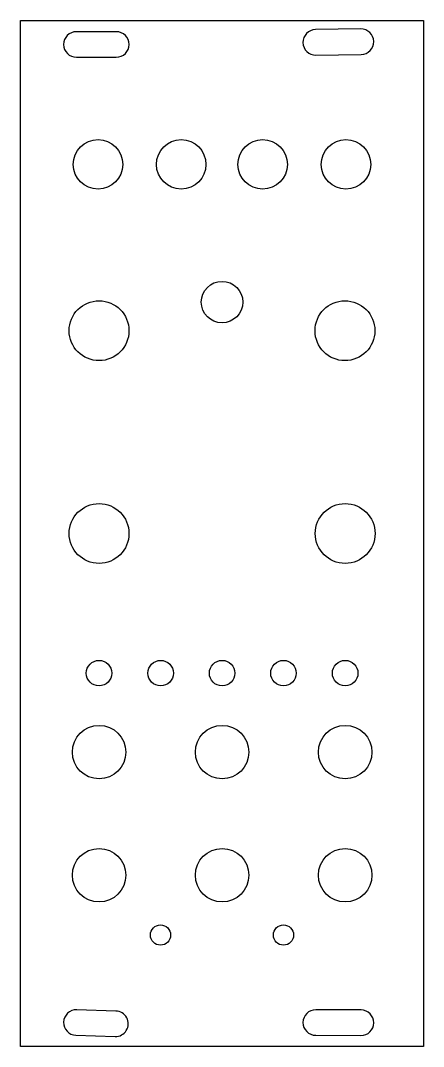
# Model space of a CAD drawing. Header units: millimetres. Extents: x 12 to 62, y -11 to 118.
import ezdxf

# ---------------------------------------------------------------- set-up
doc = ezdxf.new("R2010")
doc.units = ezdxf.units.MM
doc.layers.get('0').update_dxf_attribs({"linetype": 'CONTINUOUS'})

msp = doc.modelspace()

# ---------------------------------------------------------------- linework, layer by layer
msp.add_lwpolyline([(62.25, -10.91), (11.75, -10.91), (11.75, 117.59), (62.25, 117.59)], close=True)
for points in [[(18.74, 116.19, 1), (18.75, 112.99), (23.75, 112.99, 1), (23.75, 116.19)], [(48.72, 116.45, 1), (48.77, 113.25), (54.43, 113.33, 1), (54.38, 116.53)], [(23.7, -6.47), (18.8, -6.31, 1), (18.69, -9.51), (23.6, -9.66, 1)], [(48.74, -9.51), (54.4, -9.54, 1), (54.42, -6.34), (48.75, -6.31, 1)]]:
    msp.add_lwpolyline(points, format="xyb", close=True)
for centre, radius in [((21.46, 99.57), 3.1), ((31.88, 99.57), 3.1), ((42.09, 99.57), 3.1), ((52.53, 99.57), 3.1), ((37, 82.32), 2.6), ((21.59, 78.74), 3.75), ((52.4, 78.74), 3.75), ((21.59, 53.34), 3.75), ((52.43, 53.34), 3.75), ((21.59, 35.85), 1.6), ((29.31, 35.85), 1.6), ((37.01, 35.85), 1.6), ((44.7, 35.85), 1.6), ((52.43, 35.85), 1.6), ((21.59, 25.96), 3.35), ((37.01, 25.96), 3.35), ((52.43, 25.96), 3.35), ((21.59, 10.54), 3.35), ((37.01, 10.54), 3.35), ((52.43, 10.54), 3.35), ((29.29, 3.05), 1.27), ((44.7, 3.05), 1.27)]:
    msp.add_circle(centre, radius)

doc.saveas('drawing.dxf')
